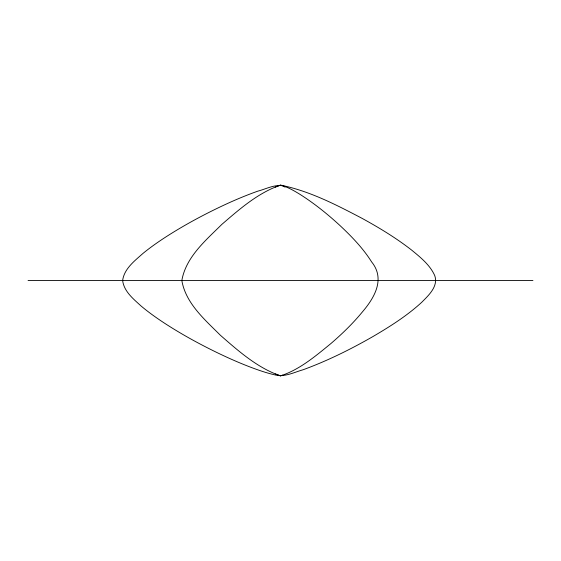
<?xml version="1.0" encoding="UTF-8"?>
<svg xmlns="http://www.w3.org/2000/svg" width="561" height="561" viewBox="0 0 561 561"><rect width="100%" height="100%" fill="white"/><g stroke="black" fill="none" stroke-linecap="round" stroke-linejoin="round"><path stroke-width="0.84" d="M275.29 187.108L280.5 185.109C309.469 190.929 336.081 204.716 362.062 218.348C379.313 227.815 396.213 238.053 411.739 250.171C420.547 257.415 429.964 264.946 434.747 275.591C438.541 286.376 428.541 295.395 421.69 302.33C407.02 315.794 390.077 326.502 372.953 336.544C350.604 349.356 327.421 360.842 303.213 369.72C294.413 372.195 285.332 377.048 276.04 375.134C266.559 373.079 257.394 369.825 248.355 366.333C237.675 362.182 227.198 357.504 216.883 352.511C199.12 343.872 181.771 334.363 165.186 323.62C156.835 318.171 148.658 312.407 141.035 305.969C133.392 298.957 123.967 291.461 122.628 280.5C124.219 268.649 134.724 260.795 143.083 253.327C150.825 247.001 159.051 241.307 167.459 235.915C184.106 225.312 201.476 215.88 219.267 207.346C231.819 201.329 244.631 195.831 257.758 191.175C266.04 189.008 274.701 184.19 283.319 185.88C289.378 188.012 294.967 191.252 300.408 194.625C314.546 203.629 327.652 214.183 339.973 225.536C351.712 236.546 363.044 248.264 371.655 261.945C385.568 279.126 374.306 298.01 362.259 312.077C352.799 323.585 342.042 333.97 330.759 343.676C315.366 356.235 299.63 369.636 280.5 375.891C257.38 367.827 238.509 351.116 220.326 335.205C204.723 319.553 185.698 303.312 181.841 280.5C185.943 257.008 205.705 240.41 221.868 224.372C239.638 209.043 258.018 192.865 280.5 185.109L282.639 185.88M282.604 375.134L280.5 375.891L275.381 373.942M28.05 280.5L532.95 280.5M283.249 186.189L285.079 187.108"/></g></svg>
